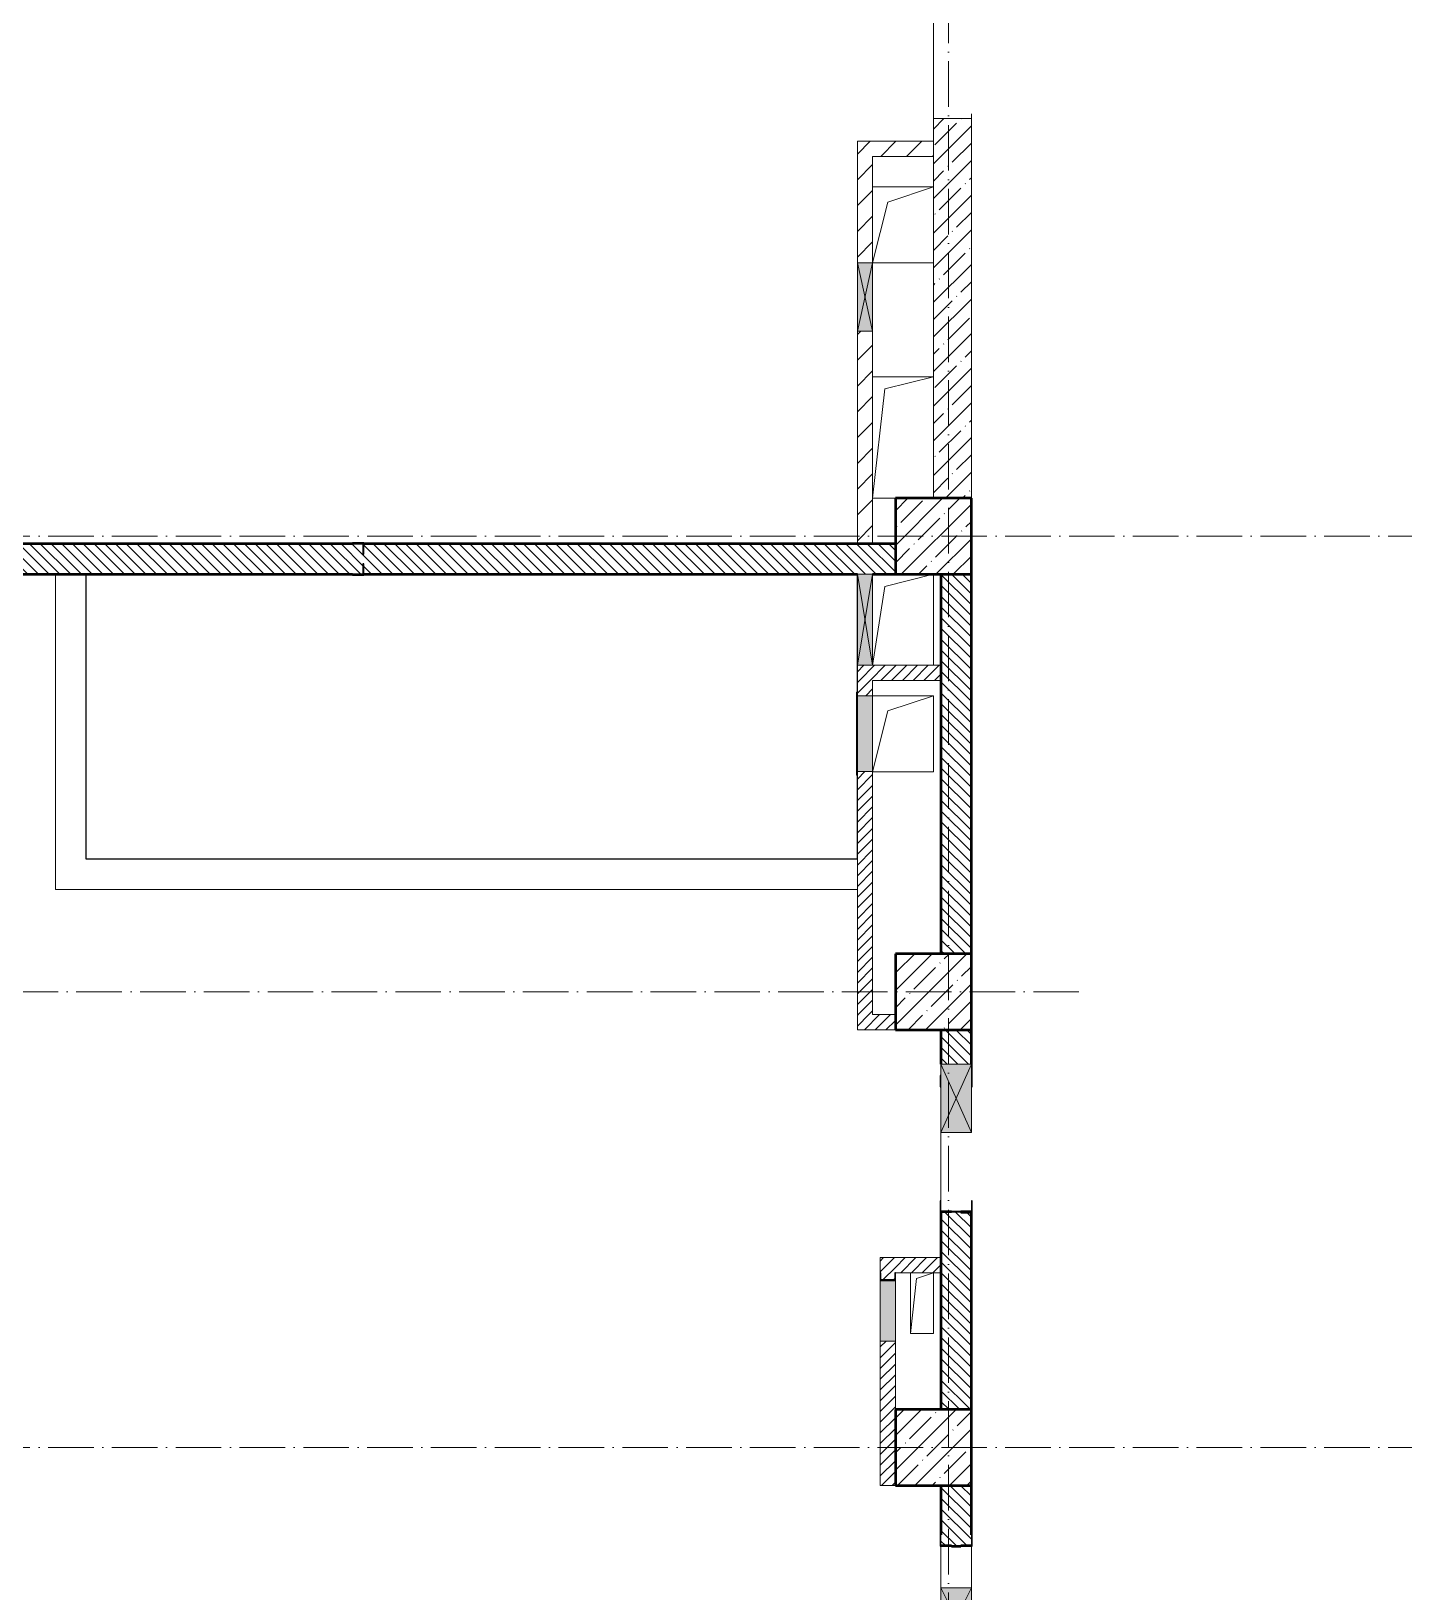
# Model space of a CAD drawing. Header units: millimetres. Extents: x -12989 to 629078, y -109036 to 555275.
# Drawn here: x 42670 to 51707, y 95245 to 105520 of the extents above; entities that cross this region are included whole.
import ezdxf

# ---------------------------------------------------------------- set-up
doc = ezdxf.new("R2010")
doc.units = ezdxf.units.MM
doc.linetypes.add('50_200_ШТРИХ_1Т_ш5_п1_п1_', pattern=[700, 500, -100, 0, -100])
for name, color, linetype, lineweight in [('A-DETL-GENF-OTLN', 7, 'Continuous', 9), ('A-FLOR-____-OTLN', 7, 'Continuous', 9), ('A-GENM-____-MCUT', 7, 'Continuous', 25), ('A-GENM-____-OTLN', 7, 'Continuous', 9), ('A-GENM-____-OTLN-1', 7, 'Continuous', 25), ('A-GLAZ-____-OTLN', 7, 'Continuous', 9), ('A-WALL-____-MCUT-1', 7, 'Continuous', 9), ('A-WALL-____-MCUT-2', 7, 'Continuous', 50), ('A-WALL-____-OTLN', 7, 'Continuous', 9), ('A-WALL-____-PATT-1', 7, 'Continuous', 9), ('A-WALL-FNSH-MCUT-1', 7, 'Continuous', 9), ('I-WALL-____-OTLN', 7, 'Continuous', 9), ('S-COLS-____-MCUT', 7, 'Continuous', 50), ('S-COLS-____-OTLN', 7, 'Continuous', 9), ('S-GRID-____-OTLN-1', 7, '50_200_ШТРИХ_1Т_ш5_п1_п1_', 9)]:
    doc.layers.add(name, color=color, linetype=linetype, lineweight=lineweight)
doc.layers.add('A-GLAZ-____-OTLN-1', color=7, linetype='Continuous', lineweight=9, true_color=0xc0c0c0)
pattern_1 = [(135, (43259.71, 63713.66), (-35.35534, -35.35534), [])]
pattern_2 = [(45, (43259.71, 63713.66), (-35.35534, 35.35534), [])]
pattern_3 = [(45, (43259.71, 63713.66), (-84.8528, 84.8528), [])]

# ---------------------------------------------------------------- blocks, each defined once
blk = doc.blocks.new('BSC_Колонна _Прямоугольная - 500х500-V37-АР1_План отверстий 2 этажа в осях 1-64_А-ГГ')
at = {"layer": 'S-COLS-____-OTLN'}
h = blk.add_hatch(dxfattribs=at)
h.set_pattern_fill('FP_66', color=256, style=0, pattern_type=2)
h.set_pattern_definition([(45, (-5350, -32481.04), (-114.04925, 114.04925), []), (45, (-5235.95, -32481.04), (-114.04925, 114.04925), [201.613, -40.323, 3.353, -36.97])])
h.paths.add_polyline_path([(-250, -250), (250, -250), (250, 250), (-250, 250)], flags=0)
at = {"layer": 'S-COLS-____-MCUT'}
for p, q in [((250, 250), (-250, 250)), ((-250, 250), (-250, -250)), ((250, -250), (250, 250)), ((-250, -250), (250, -250))]:
    blk.add_line(p, q, dxfattribs=at)
blk = doc.blocks.new('BSC_Колонна _Прямоугольная - 500х500-V49-АР1_План отверстий 2 этажа в осях 1-64_А-ГГ')
at = {"layer": 'S-COLS-____-OTLN'}
h = blk.add_hatch(dxfattribs=at)
h.set_pattern_fill('FP_78', color=256, style=0, pattern_type=2)
h.set_pattern_definition([(45, (-5350, -35481.04), (-114.04925, 114.04925), []), (45, (-5235.95, -35481.04), (-114.04925, 114.04925), [201.613, -40.323, 3.353, -36.97])])
h.paths.add_polyline_path([(-250, -250), (250, -250), (250, 250), (-250, 250)], flags=0)
at = {"layer": 'S-COLS-____-MCUT'}
for p, q in [((250, 250), (-250, 250)), ((-250, 250), (-250, -250)), ((250, -250), (250, 250)), ((-250, -250), (250, -250))]:
    blk.add_line(p, q, dxfattribs=at)
blk = doc.blocks.new('BSC_Колонна _Прямоугольная - 500х500-V102-АР1_План отверстий 2 этажа в осях 1-64_А-ГГ')
at = {"layer": 'S-COLS-____-OTLN'}
h = blk.add_hatch(dxfattribs=at)
h.set_pattern_fill('FP_131', color=256, style=0, pattern_type=2)
h.set_pattern_definition([(45, (-5350, -38481.04), (-114.04925, 114.04925), []), (45, (-5235.95, -38481.04), (-114.04925, 114.04925), [201.613, -40.323, 3.353, -36.97])])
h.paths.add_polyline_path([(-250, -250), (250, -250), (250, 250), (-250, 250), (-250, 95)], flags=0)
at = {"layer": 'S-COLS-____-MCUT'}
for p, q in [((250, 250), (-250, 250)), ((-250, 250), (-250, -250)), ((250, -250), (250, 250)), ((-250, -250), (250, -250))]:
    blk.add_line(p, q, dxfattribs=at)
blk = doc.blocks.new('АР_Перемычка - АР_Перемычка-28357691-АР1_План отверстий 2 этажа в осях 1-64_А-ГГ')
at = {"layer": 'A-GENM-____-OTLN'}
blk.add_line((-250, -100), (-243, -100), dxfattribs=at)
blk = doc.blocks.new('Фахверк_СКБ_Уголок - 200_3960-28268576-АР1_План отверстий 2 этажа в осях 1-64_А-ГГ')
at = {"layer": 'A-GENM-____-MCUT'}
for p, q in [((200, 156), (125, 156)), ((125, 156), (125, 81)), ((131, 81), (131, 150)), ((131, 150), (200, 150)), ((200, 150), (200, 156)), ((125, 81), (131, 81)), ((131, 19), (125, 19)), ((125, 19), (125, -56)), ((131, -50), (131, 19)), ((125, -56), (200, -56)), ((200, -50), (131, -50)), ((200, -56), (200, -50))]:
    blk.add_line(p, q, dxfattribs=at)
blk = doc.blocks.new('Фахверк_СКБ_Уголок - 200_3550-28267367-АР1_План отверстий 2 этажа в осях 1-64_А-ГГ')
at = {"layer": 'A-GENM-____-MCUT'}
for p, q in [((200, 156), (125, 156)), ((125, 156), (125, 81)), ((131, 81), (131, 150)), ((131, 150), (200, 150)), ((200, 150), (200, 156)), ((125, 81), (131, 81)), ((131, 19), (125, 19)), ((125, 19), (125, -56)), ((131, -50), (131, 19)), ((125, -56), (200, -56)), ((200, -50), (131, -50)), ((200, -56), (200, -50))]:
    blk.add_line(p, q, dxfattribs=at)
blk = doc.blocks.new('154_Стойка_СКБ_Уголок - СМ-2480_200-V144-АР1_План отверстий 2 этажа в осях 1-64_А-ГГ')
at = {"layer": 'A-GENM-____-MCUT'}
for p, q in [((125, 156), (125, 150)), ((200, 156), (125, 156)), ((200, 150), (200, 156)), ((125, -50), (125, -56)), ((125, -56), (200, -56)), ((200, -56), (200, -50))]:
    blk.add_line(p, q, dxfattribs=at)
blk = doc.blocks.new('Стойка_Влож_Уголок - Уголок-V145-АР1_План отверстий 2 этажа в осях 1-64_А-ГГ')
at = {"layer": 'A-GENM-____-MCUT'}
for p, q in [((0, -75), (75, -75)), ((75, -75), (75, -69))]:
    blk.add_line(p, q, dxfattribs=at)
blk = doc.blocks.new('154_Стойка_СКБ_Уголок - СМ-2480_200-28447058-АР1_План отверстий 2 этажа в осях 1-64_А-ГГ')
at = {"layer": 'A-GENM-____-MCUT'}
for p, q in [((125, 156), (125, 81)), ((200, 156), (125, 156)), ((131, 81), (131, 150)), ((131, 150), (200, 150)), ((200, 150), (200, 156)), ((125, 81), (131, 81)), ((131, 19), (125, 19)), ((125, 19), (125, -56)), ((131, -50), (131, 19)), ((125, -56), (200, -56)), ((200, -50), (131, -50)), ((200, -56), (200, -50))]:
    blk.add_line(p, q, dxfattribs=at)
blk = doc.blocks.new('Стойка_Влож_Полоса боковая - Полоса-28346330-АР1_План отверстий 2 этажа в осях 1-64_А-ГГ')
at = {"layer": 'A-GENM-____-OTLN'}
for p, q in [((-5, -31), (-5, 31)), ((0, 31), (0, -31))]:
    blk.add_line(p, q, dxfattribs=at)
blk = doc.blocks.new('Стойка_Влож_Уголок - Уголок-28346305-АР1_План отверстий 2 этажа в осях 1-64_А-ГГ')
at = {"layer": 'A-GENM-____-MCUT'}
for p, q in [((75, 75), (0, 75)), ((0, 0), (6, 0)), ((6, 69), (75, 69)), ((6, 0), (6, 69)), ((75, 69), (75, 75))]:
    blk.add_line(p, q, dxfattribs=at)
blk = doc.blocks.new('AR_Отверстие Ниша - Лючок-32405468-АР1_План отверстий 2 этажа в осях 1-64_А-ГГ')
at = {"layer": 'A-GLAZ-____-OTLN'}
blk.add_hatch(color=256, dxfattribs=at).paths.add_polyline_path([(200, -47), (200, 50), (-200, 50), (-200, -50), (200, -50)], flags=0)
for p, q in [((200, 50), (-200, 50)), ((200, -50), (200, 50)), ((-200, -50), (200, -50))]:
    blk.add_line(p, q, dxfattribs=at)
blk = doc.blocks.new('AR_Отверстие Ниша - Лючок-32403618-АР1_План отверстий 2 этажа в осях 1-64_А-ГГ')
at = {"layer": 'A-GLAZ-____-OTLN'}
blk.add_hatch(color=256, dxfattribs=at).paths.add_polyline_path([(-250, -50), (250, -50), (250, 50), (-250, 50)], flags=0)
for p, q in [((-250, 50), (250, 50)), ((-250, -50), (-250, 50)), ((250, 50), (250, -50)), ((250, -50), (-250, -50))]:
    blk.add_line(p, q, dxfattribs=at)
blk = doc.blocks.new('Л_Общий_Лючок - Лючок-29753807-АР1_План отверстий 2 этажа в осях 1-64_А-ГГ')
at = {"layer": 'A-GLAZ-____-OTLN-1'}
blk.add_hatch(color=256, dxfattribs=at).paths.add_polyline_path([(524, -6), (524, 0), (-24, 0), (-24, -6), (500, -6)], flags=0)
at = {"layer": 'A-GLAZ-____-OTLN'}
for p, q in [((-24, 0), (-24, -6)), ((524, 0), (524, -6)), ((-24, -6), (524, -6))]:
    blk.add_line(p, q, dxfattribs=at)
blk = doc.blocks.new('154_Фахверк_СКБ_Швеллер - Тип_100_3960_зеркало-29769493-АР1_План отверстий 2 этажа в осях 1-64_А-ГГ')
at = {"layer": 'A-GENM-____-MCUT'}
for p, q in [((175, 50), (125, 50)), ((125, 50), (125, -50)), ((128, 47), (175, 47)), ((128, -47), (128, 47)), ((175, 47), (175, 50)), ((125, -50), (175, -50)), ((175, -47), (128, -47)), ((175, -50), (175, -47))]:
    blk.add_line(p, q, dxfattribs=at)
blk = doc.blocks.new('AR_Отверстие прямоугольное _в плите_ - AR_Отверстие прямоугольное _в плите_-30459278-АР1_План отверстий 2 этажа в осях 1-64_А-ГГ')
at = {"layer": 'A-GENM-____-OTLN'}
for p, q in [((-75, 200), (-75, -200)), ((-75, -200), (-37, 163)), ((-37, 163), (75, 200)), ((75, -200), (75, 200)), ((-75, -200), (75, -200))]:
    blk.add_line(p, q, dxfattribs=at)
blk = doc.blocks.new('AR_Отверстие прямоугольное _в плите_ - AR_Отверстие прямоугольное _в плите_-30459445-АР1_План отверстий 2 этажа в осях 1-64_А-ГГ')
at = {"layer": 'A-GENM-____-OTLN'}
for p, q in [((200, 250), (-200, 250)), ((-100, 150), (200, 250)), ((200, -250), (200, 250)), ((-200, -250), (-100, 150)), ((-200, -250), (200, -250))]:
    blk.add_line(p, q, dxfattribs=at)
blk = doc.blocks.new('AR_Отверстие прямоугольное _в плите_ - AR_Отверстие прямоугольное _в плите_-V173-АР1_План отверстий 2 этажа в осях 1-64_А-ГГ')
at = {"layer": 'A-GENM-____-OTLN'}
for p, q in [((200, 250), (-200, 250)), ((-100, 150), (200, 250)), ((-200, -250), (-100, 150)), ((-200, -250), (200, -250))]:
    blk.add_line(p, q, dxfattribs=at)
blk = doc.blocks.new('AR_Отверстие прямоугольное _в плите_ - AR_Отверстие прямоугольное _в плите_-30552819-АР1_План отверстий 2 этажа в осях 1-64_А-ГГ')
at = {"layer": 'A-GENM-____-OTLN'}
for p, q in [((200, 400), (-200, 400)), ((-200, -400), (-120, 320)), ((-120, 320), (200, 400)), ((-200, -400), (-50, -400))]:
    blk.add_line(p, q, dxfattribs=at)
blk = doc.blocks.new('AR_Отверстие прямоугольное _в плите_ - AR_Отверстие прямоугольное _в плите_-30552564-АР1_План отверстий 2 этажа в осях 1-64_А-ГГ')
at = {"layer": 'A-GENM-____-OTLN'}
for p, q in [((200, 300), (-200, 300)), ((-200, -300), (-120, 220)), ((-120, 220), (200, 300)), ((200, -300), (200, 300))]:
    blk.add_line(p, q, dxfattribs=at)
blk = doc.blocks.new('AR_Отверстие прямоугольное _в стене_ - AR_Отверстие прямоугольное _в стене__ОВ-36815002-АР1_План отверстий 2 этажа в осях 1-64_А-ГГ')
at = {"layer": 'A-GLAZ-____-OTLN'}
blk.add_hatch(color=256, dxfattribs=at).paths.add_polyline_path([(225, 50), (-225, 50), (-225, -50), (225, -50)], flags=0)
at = {"layer": 'A-DETL-GENF-OTLN'}
for p, q in [((-225, -50), (-225, 50)), ((-225, 50), (225, 50)), ((225, 50), (-225, -50)), ((-225, 50), (225, -50)), ((225, 50), (-225, 50)), ((-225, 50), (-225, -50)), ((225, 50), (225, -50)), ((225, -50), (225, 50)), ((225, -50), (-225, -50)), ((-225, -50), (225, -50))]:
    blk.add_line(p, q, dxfattribs=at)
blk = doc.blocks.new('AR_Отверстие прямоугольное _в стене_ - AR_Отверстие прямоугольное _в стене__ОВ-V198-АР1_План отверстий 2 этажа в осях 1-64_А-ГГ')
at = {"layer": 'A-GLAZ-____-OTLN'}
blk.add_hatch(color=256, dxfattribs=at).paths.add_polyline_path([(-225, -100), (225, -100), (225, 100), (-225, 100)], flags=0)
at = {"layer": 'A-DETL-GENF-OTLN'}
for p, q in [((-225, -100), (-225, 100)), ((-225, 100), (225, 100)), ((225, 100), (-225, -100)), ((-225, 100), (225, -100)), ((225, 100), (-225, 100)), ((-225, 100), (-225, -100)), ((225, 100), (225, -100)), ((225, -100), (225, 100)), ((225, -100), (-225, -100)), ((-225, -100), (225, -100))]:
    blk.add_line(p, q, dxfattribs=at)
blk = doc.blocks.new('AR_Отверстие прямоугольное _в стене_ - AR_Отверстие прямоугольное _в стене__ОВ-36902575-АР1_План отверстий 2 этажа в осях 1-64_А-ГГ')
at = {"layer": 'A-GLAZ-____-OTLN'}
blk.add_hatch(color=256, dxfattribs=at).paths.add_polyline_path([(-300, -50), (300, -50), (300, 50), (-300, 50)], flags=0)
at = {"layer": 'A-DETL-GENF-OTLN'}
for p, q in [((-300, -50), (-300, 50)), ((-300, 50), (300, 50)), ((300, 50), (-300, -50)), ((-300, 50), (300, -50)), ((300, 50), (-300, 50)), ((-300, 50), (-300, -50)), ((300, 50), (300, -50)), ((300, -50), (300, 50)), ((300, -50), (-300, -50)), ((-300, -50), (300, -50))]:
    blk.add_line(p, q, dxfattribs=at)
blk = doc.blocks.new('AR_Отверстие прямоугольное _в стене__БезПР - AR_Отверстие прямоугольное _в стене__БезПР-36428632-АР1_План отверстий 2 этажа в осях 1-64_А-ГГ')
at = {"layer": 'A-GLAZ-____-OTLN'}
blk.add_hatch(color=256, dxfattribs=at).paths.add_polyline_path([(-200, -100), (200, -100), (200, 100), (-200, 100)], flags=0)
at = {"layer": 'A-DETL-GENF-OTLN'}
for p, q in [((-200, -100), (-200, 100)), ((-200, 100), (200, 100)), ((200, 100), (-200, -100)), ((-200, 100), (200, -100)), ((200, 100), (-200, 100)), ((-200, 100), (-200, -100)), ((200, 100), (200, -100)), ((200, -100), (200, 100)), ((200, -100), (-200, -100)), ((-200, -100), (200, -100))]:
    blk.add_line(p, q, dxfattribs=at)
at = {"layer": 'A-GLAZ-____-OTLN'}
blk.add_line((200, 100), (-200, 100), dxfattribs=at)
blk = doc.blocks.new('2этаж')
at = {"layer": 'S-GRID-____-OTLN-1', "color": 251, "ltscale": 0.6, "true_color": 0x636466}
for p, q in [((-10141.7, 454533.3), (-10141.7, 508896.9)), ((11116.1, 497497), (-20260.4, 497497)), ((-9283.2, 494497), (-20260.4, 494497)), ((11116.1, 491497), (-20260.4, 491497))]:
    blk.add_line(p, q, dxfattribs=at)

msp = doc.modelspace()

# ---------------------------------------------------------------- hatches: boundary and pattern name
at = {"layer": 'A-WALL-____-PATT-1'}
h = msp.add_hatch(dxfattribs=at)
h.set_pattern_fill('FP_25', color=256, style=0, pattern_type=2)
h.set_pattern_definition([(45, (43259.71, 63713.66), (-114.04925, 114.04925), []), (45, (43373.76, 63713.66), (-114.04925, 114.04925), [201.612, -40.322, 3.353, -36.97])])
h.paths.add_polyline_path([(48859.7115, 102444.7006), (48859.7115, 104944.7006), (48609.7115, 104944.7006), (48609.7115, 102444.7006)], flags=0)
h.paths.add_polyline_path([(48609.7115, 106744.7006), (48859.7115, 106744.7006), (48859.7115, 107444.7006), (48609.7115, 107444.7006)], flags=0)
h = msp.add_hatch(dxfattribs=at)
h.set_pattern_fill('FP_4', color=256, style=0, pattern_type=2)
h.set_pattern_definition(pattern_3)
h.paths.add_polyline_path([(48609.7115, 104694.7006), (48609.7115, 104794.7006), (48109.7115, 104794.7006), (48109.7115, 104694.7006), (48209.7115, 104694.7006)], flags=0)
h = msp.add_hatch(dxfattribs=at)
h.set_pattern_fill('FP_4', color=256, style=0, pattern_type=2)
h.set_pattern_definition(pattern_3)
h.paths.add_polyline_path([(48109.7115, 102144.7006), (48209.7115, 102144.7006), (48209.7115, 103544.7006), (48109.7115, 103544.7006), (48109.7115, 102289.303)], flags=0)
h.paths.add_polyline_path([(48109.7115, 103994.7006), (48209.7115, 103994.7006), (48209.7115, 104694.7006), (48109.7115, 104694.7006)], flags=0)
h = msp.add_hatch(dxfattribs=at)
h.set_pattern_fill('FP_6', color=256, style=0, pattern_type=2)
h.set_pattern_definition(pattern_1)
h.paths.add_polyline_path([(48209.7115, 101944.7006), (48359.7115, 101944.7006), (48359.7115, 102144.7006), (44859.7115, 102144.7006), (44859.7115, 102075.7006), (44853.7115, 102075.7006), (44853.7115, 102144.7006), (41309.7115, 102144.7006), (41309.7115, 101944.7006), (44853.7115, 101944.7006), (44853.7115, 102013.7006), (44859.7115, 102013.7006), (44859.7115, 101944.7006), (48109.7115, 101944.7006)], flags=0)
h = msp.add_hatch(dxfattribs=at)
h.set_pattern_fill('FP_6', color=256, style=0, pattern_type=2)
h.set_pattern_definition(pattern_1)
h.paths.add_polyline_path([(48859.7115, 99444.7006), (48859.7115, 101944.7006), (48659.7115, 101944.7006), (48659.7115, 99444.7006)], flags=0)
h = msp.add_hatch(dxfattribs=at)
h.set_pattern_fill('FP_5', color=256, style=0, pattern_type=2)
h.set_pattern_definition(pattern_2)
h.paths.add_polyline_path([(48659.7115, 101244.7006), (48659.7115, 101344.7006), (48109.7115, 101344.7006), (48109.7115, 101244.7006), (48209.7115, 101244.7006)], flags=0)
h = msp.add_hatch(dxfattribs=at)
h.set_pattern_fill('FP_5', color=256, style=0, pattern_type=2)
h.set_pattern_definition(pattern_2)
h.paths.add_polyline_path([(48109.7115, 99044.7006), (48209.7115, 99044.7006), (48209.7115, 100644.7006), (48109.7115, 100644.7006)], flags=0)
h.paths.add_polyline_path([(48109.7115, 101144.7006), (48209.7115, 101144.7006), (48209.7115, 101244.7006), (48109.7115, 101244.7006)], flags=0)
h = msp.add_hatch(dxfattribs=at)
h.set_pattern_fill('FP_5', color=256, style=0, pattern_type=2)
h.set_pattern_definition(pattern_2)
h.paths.add_polyline_path([(48359.7115, 98944.7006), (48359.7115, 99044.7006), (48109.7115, 99044.7006), (48109.7115, 98944.7006)], flags=0)
h = msp.add_hatch(dxfattribs=at)
h.set_pattern_fill('FP_6', color=256, style=0, pattern_type=2)
h.set_pattern_definition(pattern_1)
h.paths.add_polyline_path([(48859.7115, 96444.7006), (48859.7115, 97744.7006), (48659.7115, 97744.7006), (48659.7115, 96444.7006)], flags=0)
h.paths.add_polyline_path([(48809.7115, 98719.7006), (48859.7115, 98719.7006), (48859.7115, 98944.7006), (48659.7115, 98944.7006), (48659.7115, 98719.7006)], flags=0)
h = msp.add_hatch(dxfattribs=at)
h.set_pattern_fill('FP_5', color=256, style=0, pattern_type=2)
h.set_pattern_definition(pattern_2)
h.paths.add_polyline_path([(48259.7115, 95944.7006), (48359.7115, 95944.7006), (48359.7115, 96894.7006), (48259.7115, 96894.7006), (48259.7115, 96444.7006)], flags=0)
h.paths.add_polyline_path([(48356.3543, 97297.7006), (48356.7115, 97297.7006), (48356.7115, 97344.7006), (48359.7115, 97344.7006), (48359.7115, 97444.7006), (48259.7115, 97444.7006), (48259.7115, 97344.7006), (48262.7115, 97344.7006), (48262.7115, 97297.7006)], flags=0)
h = msp.add_hatch(dxfattribs=at)
h.set_pattern_fill('FP_5', color=256, style=0, pattern_type=2)
h.set_pattern_definition(pattern_2)
h.paths.add_polyline_path([(48659.7115, 97344.7006), (48659.7115, 97444.7006), (48359.7115, 97444.7006), (48359.7115, 97344.7006), (48548.4147, 97344.7006)], flags=0)
h = msp.add_hatch(dxfattribs=at)
h.set_pattern_fill('FP_6', color=256, style=0, pattern_type=2)
h.set_pattern_definition(pattern_1)
h.paths.add_polyline_path([(48859.7115, 90444.7006), (48859.7115, 93019.7006), (48659.7115, 93019.7006), (48659.7115, 90444.7006)], flags=0)
h.paths.add_polyline_path([(48659.7115, 93569.7006), (48859.7115, 93569.7006), (48859.7115, 93838.7006), (48790.7115, 93838.7006), (48790.7115, 93844.7006), (48728.7115, 93844.7006), (48728.7115, 93838.7006), (48659.7115, 93838.7006), (48659.7115, 93769.7006)], flags=0)
h.paths.add_polyline_path([(48790.7115, 95544.7006), (48790.7115, 95550.7006), (48859.7115, 95550.7006), (48859.7115, 95944.7006), (48659.7115, 95944.7006), (48659.7115, 95550.7006), (48728.7115, 95550.7006), (48728.7115, 95544.7006)], flags=0)

# ---------------------------------------------------------------- linework, layer by layer
msp.add_lwpolyline([(43029.7115, 100069.7006), (48109.7115, 100069.7006), (48109.7115, 101944.7006), (43029.7115, 101944.7006)], close=True)
at = {"layer": 'A-FLOR-____-OTLN'}
for p, q in [((48209.7115, 104494.7006), (48609.7115, 104494.7006)), ((48609.7115, 103994.7006), (48209.7115, 103994.7006)), ((48209.7115, 103244.7006), (48609.7115, 103244.7006)), ((48359.7115, 102444.7006), (48209.7115, 102444.7006)), ((48209.7115, 101944.3531), (48609.7115, 101944.3531)), ((48609.7115, 101944.3531), (48609.7115, 101344.7006)), ((48209.7115, 101144.3531), (48609.7115, 101144.3531)), ((48609.7115, 101144.3531), (48609.7115, 100644.3531)), ((48609.7115, 100644.3531), (48209.7115, 100644.3531)), ((48459.7115, 96944.7006), (48459.7115, 97344.7006)), ((48609.7115, 97344.7006), (48609.7115, 96944.7006)), ((48609.7115, 96944.7006), (48459.7115, 96944.7006))]:
    msp.add_line(p, q, dxfattribs=at)
at = {"layer": 'A-WALL-____-MCUT-1'}
for p, q in [((48859.7115, 104944.7006), (48609.7115, 104944.7006)), ((48609.7115, 104944.7006), (48609.7115, 102444.7006)), ((48859.7115, 102444.7006), (48859.7115, 104944.7006))]:
    msp.add_line(p, q, dxfattribs=at)
at = {"layer": 'A-WALL-____-MCUT-2'}
for p, q in [((44784.7115, 102144.7006), (41309.7115, 102144.7006)), ((48359.7115, 102144.7006), (44859.7115, 102144.7006)), ((41309.7115, 101944.7006), (44784.7115, 101944.7006)), ((44859.7115, 101944.7006), (48109.7115, 101944.7006)), ((48209.7115, 101944.7006), (48359.7115, 101944.7006)), ((48659.7115, 101944.7006), (48659.7115, 99444.7006)), ((48859.7115, 99444.7006), (48859.7115, 101944.7006)), ((48659.7115, 98944.7006), (48659.7115, 98719.7006)), ((48859.7115, 98719.7006), (48859.7115, 98944.7006)), ((48659.7115, 97744.7006), (48659.7115, 96444.7006)), ((48859.7115, 96444.7006), (48859.7115, 97744.7006)), ((48659.7115, 95944.7006), (48659.7115, 95619.7006)), ((48859.7115, 95619.7006), (48859.7115, 95944.7006)), ((48728.7115, 95544.7006), (48790.7115, 95544.7006))]:
    msp.add_line(p, q, dxfattribs=at)
at = {"layer": 'A-WALL-____-OTLN'}
for p, q in [((48609.7115, 104944.7006), (48609.7115, 106744.7006)), ((48859.7115, 104974.7006), (48859.7115, 104944.7006))]:
    msp.add_line(p, q, dxfattribs=at)
at = {"layer": 'A-WALL-FNSH-MCUT-1'}
for p, q in [((48109.7115, 104794.7006), (48109.7115, 103994.7006)), ((48609.7115, 104794.7006), (48109.7115, 104794.7006)), ((48209.7115, 103994.7006), (48209.7115, 104694.7006)), ((48209.7115, 104694.7006), (48609.7115, 104694.7006)), ((48109.7115, 103544.7006), (48109.7115, 102144.7006)), ((48209.7115, 102144.7006), (48209.7115, 103544.7006)), ((48109.7115, 101344.7006), (48109.7115, 101144.7006)), ((48659.7115, 101344.7006), (48209.7115, 101344.7006)), ((48659.7115, 101244.7006), (48659.7115, 101344.7006)), ((48209.7115, 101244.7006), (48659.7115, 101244.7006)), ((48209.7115, 101144.7006), (48209.7115, 101244.7006)), ((48109.7115, 100644.7006), (48109.7115, 98944.7006)), ((48209.7115, 99044.7006), (48209.7115, 100644.7006)), ((48359.7115, 99044.7006), (48209.7115, 99044.7006)), ((48109.7115, 98944.7006), (48359.7115, 98944.7006)), ((48659.7115, 97444.7006), (48259.7115, 97444.7006)), ((48259.7115, 97444.7006), (48259.7115, 97344.7006)), ((48359.7115, 97344.7006), (48659.7115, 97344.7006)), ((48259.7115, 96894.7006), (48259.7115, 95944.7006)), ((48359.7115, 96444.7006), (48359.7115, 96894.7006)), ((48259.7115, 95944.7006), (48359.7115, 95944.7006))]:
    msp.add_line(p, q, dxfattribs=at)
at = {"layer": 'I-WALL-____-OTLN'}
for p, q in [((42829.7115, 99869.7006), (42829.7115, 101944.7006)), ((43029.7115, 101944.7006), (43029.7115, 100069.7006)), ((43029.7115, 100069.7006), (48109.7115, 100069.7006)), ((48109.7115, 99869.7006), (42829.7115, 99869.7006)), ((48659.7115, 97819.7006), (48659.7115, 98269.7006)), ((48659.7115, 95269.7006), (48659.7115, 95544.7006)), ((48859.7115, 95544.7006), (48859.7115, 95269.7006))]:
    msp.add_line(p, q, dxfattribs=at)

# ---------------------------------------------------------------- block references
msp.add_blockref('2этаж', (58851.3748, -395302.2823))
at = {"layer": 'A-GENM-____-OTLN'}
for name, p in [('AR_Отверстие прямоугольное _в плите_ - AR_Отверстие прямоугольное _в плите_-V173-АР1_План отверстий 2 этажа в осях 1-64_А-ГГ', (48409.7115, 104244.7006)), ('AR_Отверстие прямоугольное _в плите_ - AR_Отверстие прямоугольное _в плите_-30552819-АР1_План отверстий 2 этажа в осях 1-64_А-ГГ', (48409.7115, 102844.7006)), ('AR_Отверстие прямоугольное _в плите_ - AR_Отверстие прямоугольное _в плите_-30552564-АР1_План отверстий 2 этажа в осях 1-64_А-ГГ', (48409.7115, 101644.3531)), ('AR_Отверстие прямоугольное _в плите_ - AR_Отверстие прямоугольное _в плите_-30459445-АР1_План отверстий 2 этажа в осях 1-64_А-ГГ', (48409.7115, 100894.3531)), ('AR_Отверстие прямоугольное _в плите_ - AR_Отверстие прямоугольное _в плите_-30459278-АР1_План отверстий 2 этажа в осях 1-64_А-ГГ', (48534.7115, 97144.7006))]:
    msp.add_blockref(name, p, dxfattribs=at)
for name, p, rotation in [('АР_Перемычка - АР_Перемычка-28357691-АР1_План отверстий 2 этажа в осях 1-64_А-ГГ', (48759.7115, 98644.7006), 269.9999999999999), ('Стойка_Влож_Уголок - Уголок-V145-АР1_План отверстий 2 этажа в осях 1-64_А-ГГ', (48790.7115, 98644.7006), 90.00000000000027), ('Стойка_Влож_Полоса боковая - Полоса-28346330-АР1_План отверстий 2 этажа в осях 1-64_А-ГГ', (48759.7115, 97744.7006), 269.9999999999999), ('Стойка_Влож_Уголок - Уголок-28346305-АР1_План отверстий 2 этажа в осях 1-64_А-ГГ', (48790.7115, 97744.7006), 269.9999999999999)]:
    msp.add_blockref(name, p, dxfattribs=dict(at, rotation=rotation))
at = {"layer": 'A-GENM-____-OTLN-1'}
for name, p, rotation in [('Фахверк_СКБ_Уголок - 200_3550-28267367-АР1_План отверстий 2 этажа в осях 1-64_А-ГГ', (44984.7115, 102094.7006), 180), ('154_Стойка_СКБ_Уголок - СМ-2480_200-V144-АР1_План отверстий 2 этажа в осях 1-64_А-ГГ', (48709.7115, 98769.7006), 269.9999999999999), ('154_Стойка_СКБ_Уголок - СМ-2480_200-28447058-АР1_План отверстий 2 этажа в осях 1-64_А-ГГ', (48809.7115, 97619.7006), 89.99999999999991), ('154_Фахверк_СКБ_Швеллер - Тип_100_3960_зеркало-29769493-АР1_План отверстий 2 этажа в осях 1-64_А-ГГ', (48309.7115, 97169.7006), 89.99999999999993), ('Фахверк_СКБ_Уголок - 200_3960-28268576-АР1_План отверстий 2 этажа в осях 1-64_А-ГГ', (48809.7115, 95419.7006), 89.99999999999991)]:
    msp.add_blockref(name, p, dxfattribs=dict(at, rotation=rotation))
at = {"layer": 'A-GLAZ-____-OTLN'}
for name, p, rotation in [('AR_Отверстие прямоугольное _в стене_ - AR_Отверстие прямоугольное _в стене__ОВ-36815002-АР1_План отверстий 2 этажа в осях 1-64_А-ГГ', (48159.7115, 103769.7006), 269.9999999999999), ('AR_Отверстие прямоугольное _в стене_ - AR_Отверстие прямоугольное _в стене__ОВ-36902575-АР1_План отверстий 2 этажа в осях 1-64_А-ГГ', (48159.7115, 101644.7006), 89.9999999999999), ('Л_Общий_Лючок - Лючок-29753807-АР1_План отверстий 2 этажа в осях 1-64_А-ГГ', (48109.7115, 101144.7006), 269.9999999999999), ('AR_Отверстие Ниша - Лючок-32403618-АР1_План отверстий 2 этажа в осях 1-64_А-ГГ', (48159.7115, 100894.7006), 89.9999999999999), ('AR_Отверстие прямоугольное _в стене_ - AR_Отверстие прямоугольное _в стене__ОВ-V198-АР1_План отверстий 2 этажа в осях 1-64_А-ГГ', (48759.7115, 98494.7006), 89.99999999999991), ('AR_Отверстие Ниша - Лючок-32405468-АР1_План отверстий 2 этажа в осях 1-64_А-ГГ', (48309.7115, 97094.7006), 269.9999999999999), ('AR_Отверстие прямоугольное _в стене__БезПР - AR_Отверстие прямоугольное _в стене__БезПР-36428632-АР1_План отверстий 2 этажа в осях 1-64_А-ГГ', (48759.7115, 95069.7006), 89.99999999999991)]:
    msp.add_blockref(name, p, dxfattribs=dict(at, rotation=rotation))
at = {"layer": 'S-COLS-____-OTLN'}
for name, p in [('BSC_Колонна _Прямоугольная - 500х500-V102-АР1_План отверстий 2 этажа в осях 1-64_А-ГГ', (48609.7115, 102194.7006)), ('BSC_Колонна _Прямоугольная - 500х500-V49-АР1_План отверстий 2 этажа в осях 1-64_А-ГГ', (48609.7115, 99194.7006)), ('BSC_Колонна _Прямоугольная - 500х500-V37-АР1_План отверстий 2 этажа в осях 1-64_А-ГГ', (48609.7115, 96194.7006))]:
    msp.add_blockref(name, p, dxfattribs=at)

doc.saveas('drawing.dxf')
